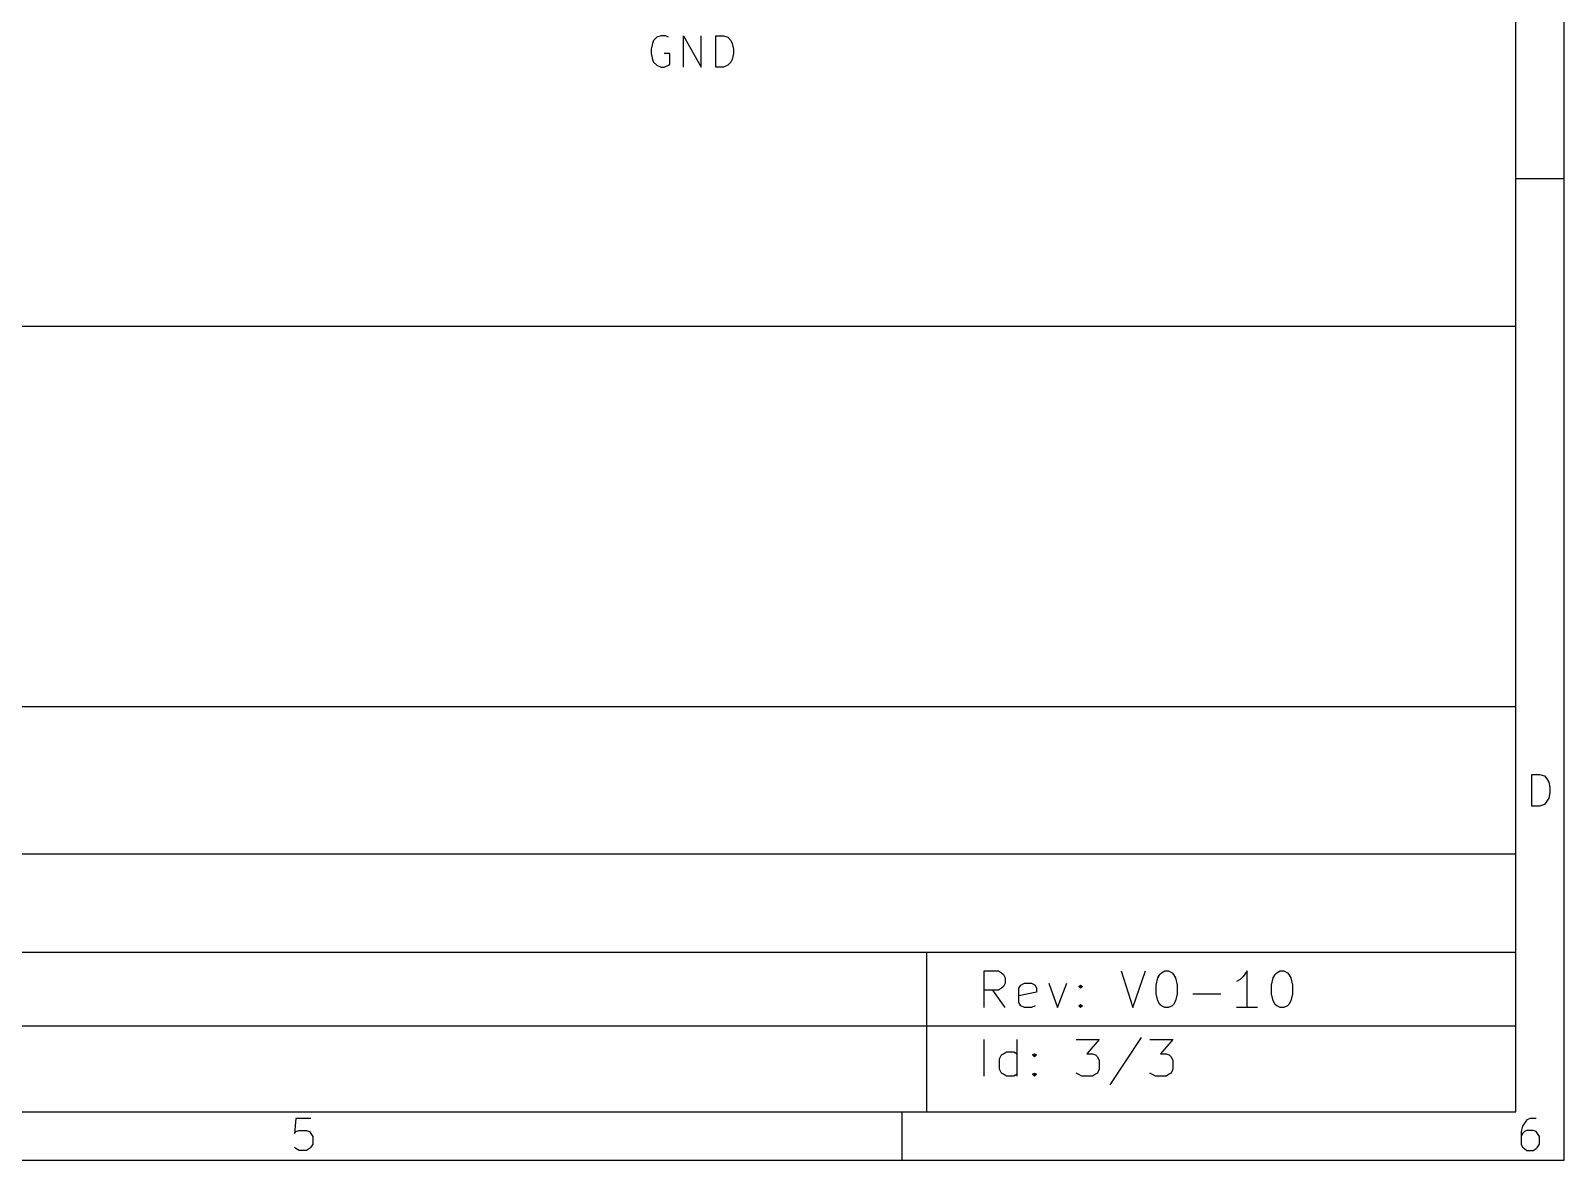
# Model space of a CAD drawing. Extents: x 10 to 287, y -200 to -10.
# Drawn here: x 224.5 to 287, y -200 to -154 of the extents above; entities that cross this region are included whole.
import ezdxf

# ---------------------------------------------------------------- set-up
doc = ezdxf.new("R2010")
doc.units = 0
doc.header["$MEASUREMENT"] = 0

msp = doc.modelspace()

# ---------------------------------------------------------------- linework, layer by layer
at = {"layer": 'Cyan 2'}
for p, q in [((249.885, -154.356), (249.834, -154.483)), ((250.012, -154.229), (249.885, -154.356)), ((250.19, -154.178), (250.012, -154.229)), ((250.368, -154.178), (250.19, -154.178)), ((250.495, -154.229), (250.368, -154.178)), ((251.104, -155.448), (251.104, -154.178)), ((251.104, -154.178), (251.816, -155.448)), ((251.816, -155.448), (251.816, -154.178)), ((252.425, -155.448), (252.425, -154.178)), ((252.425, -154.178), (252.73, -154.178)), ((252.73, -154.178), (252.908, -154.229)), ((252.908, -154.229), (253.035, -154.356)), ((253.035, -154.356), (253.086, -154.483)), ((249.834, -154.483), (249.784, -154.711)), ((249.784, -154.711), (249.784, -154.889)), ((249.784, -154.889), (249.834, -155.143)), ((250.546, -154.889), (250.317, -154.889)), ((250.546, -155.321), (250.546, -154.889)), ((253.086, -154.483), (253.136, -154.711)), ((253.136, -154.889), (253.086, -155.143)), ((253.136, -154.711), (253.136, -154.889)), ((249.834, -155.143), (249.885, -155.245)), ((249.885, -155.245), (250.012, -155.372)), ((250.012, -155.372), (250.19, -155.448)), ((250.19, -155.448), (250.317, -155.448)), ((250.317, -155.448), (250.495, -155.372)), ((250.495, -155.372), (250.546, -155.321)), ((252.73, -155.448), (252.425, -155.448)), ((252.908, -155.372), (252.73, -155.448)), ((253.035, -155.245), (252.908, -155.372)), ((253.086, -155.143), (253.035, -155.245))]:
    msp.add_line(p, q, dxfattribs=at)
at = {"layer": 'Red 2'}
for p, q in [((286.995, -200), (286.995, -10.0076)), ((285.013, -198.018), (285.013, -11.9888)), ((286.995, -159.995), (285.013, -159.995)), ((285.013, -166.014), (177.013, -166.014)), ((285.013, -198.018), (285.013, -166.014)), ((177.013, -181.508), (285.013, -181.508)), ((285.674, -185.572), (285.674, -184.277)), ((285.674, -184.277), (285.979, -184.277)), ((285.979, -184.277), (286.182, -184.328)), ((286.182, -184.328), (286.283, -184.455)), ((286.283, -184.455), (286.36, -184.582)), ((286.36, -184.582), (286.41, -184.81)), ((286.41, -184.81), (286.41, -185.014)), ((285.979, -185.572), (285.674, -185.572)), ((286.182, -185.496), (285.979, -185.572)), ((286.283, -185.369), (286.182, -185.496)), ((286.36, -185.242), (286.283, -185.369)), ((286.41, -185.014), (286.36, -185.242)), ((177.013, -187.503), (285.013, -187.503)), ((177.013, -191.516), (285.013, -191.516)), ((261.01, -191.516), (261.01, -198.018)), ((263.347, -193.777), (263.347, -192.278)), ((263.347, -192.278), (263.931, -192.278)), ((263.931, -192.278), (264.058, -192.354)), ((264.058, -192.354), (264.135, -192.43)), ((264.135, -192.43), (264.211, -192.557)), ((268.935, -192.278), (269.418, -193.777)), ((269.418, -193.777), (269.926, -192.278)), ((270.434, -192.557), (270.51, -192.43)), ((270.51, -192.43), (270.586, -192.354)), ((270.586, -192.354), (270.713, -192.278)), ((270.713, -192.278), (270.866, -192.278)), ((270.866, -192.278), (271.018, -192.354)), ((271.018, -192.354), (271.069, -192.43)), ((271.069, -192.43), (271.145, -192.557)), ((274.066, -192.278), (273.914, -192.507)), ((274.066, -193.777), (274.066, -192.278)), ((275.133, -192.557), (275.209, -192.43)), ((275.209, -192.43), (275.285, -192.354)), ((275.285, -192.354), (275.412, -192.278)), ((275.412, -192.278), (275.565, -192.278)), ((275.565, -192.278), (275.717, -192.354)), ((275.717, -192.354), (275.768, -192.43)), ((275.768, -192.43), (275.844, -192.557)), ((263.931, -193.065), (263.347, -193.065)), ((264.211, -193.777), (263.703, -193.065)), ((264.058, -192.989), (263.931, -193.065)), ((264.135, -192.913), (264.058, -192.989)), ((264.211, -192.786), (264.135, -192.913)), ((264.211, -192.557), (264.211, -192.786)), ((264.77, -192.989), (264.846, -192.862)), ((264.77, -193.573), (264.77, -192.989)), ((264.846, -192.862), (264.998, -192.786)), ((264.998, -192.786), (265.278, -192.786)), ((265.278, -192.786), (265.43, -192.862)), ((265.43, -192.862), (265.481, -192.989)), ((265.481, -192.989), (265.481, -193.142)), ((265.989, -192.786), (266.344, -193.777)), ((266.344, -193.777), (266.725, -192.786)), ((267.208, -192.913), (267.284, -192.862)), ((267.284, -192.989), (267.208, -192.913)), ((267.284, -192.862), (267.36, -192.913)), ((267.284, -192.862), (267.284, -192.989)), ((267.36, -192.913), (267.284, -192.989)), ((270.358, -192.862), (270.434, -192.557)), ((270.358, -193.218), (270.358, -192.862)), ((271.145, -192.557), (271.221, -192.862)), ((271.221, -192.862), (271.221, -193.218)), ((273.787, -192.634), (273.634, -192.71)), ((273.914, -192.507), (273.787, -192.634)), ((275.057, -192.862), (275.133, -192.557)), ((275.057, -193.218), (275.057, -192.862)), ((275.844, -192.557), (275.92, -192.862)), ((275.92, -192.862), (275.92, -193.218)), ((265.481, -193.142), (264.77, -193.294)), ((264.846, -193.7), (264.77, -193.573)), ((264.998, -193.777), (264.846, -193.7)), ((265.43, -193.7), (265.278, -193.777)), ((267.208, -193.7), (267.284, -193.65)), ((267.284, -193.777), (267.208, -193.7)), ((267.284, -193.65), (267.36, -193.7)), ((267.284, -193.65), (267.284, -193.777)), ((267.36, -193.7), (267.284, -193.777)), ((270.434, -193.497), (270.358, -193.218)), ((270.51, -193.65), (270.434, -193.497)), ((270.586, -193.7), (270.51, -193.65)), ((270.713, -193.777), (270.586, -193.7)), ((271.018, -193.7), (270.866, -193.777)), ((271.069, -193.65), (271.018, -193.7)), ((271.145, -193.497), (271.069, -193.65)), ((271.221, -193.218), (271.145, -193.497)), ((271.856, -193.218), (272.999, -193.218)), ((275.133, -193.497), (275.057, -193.218)), ((275.209, -193.65), (275.133, -193.497)), ((275.285, -193.7), (275.209, -193.65)), ((275.412, -193.777), (275.285, -193.7)), ((275.717, -193.7), (275.565, -193.777)), ((275.768, -193.65), (275.717, -193.7)), ((275.844, -193.497), (275.768, -193.65)), ((275.92, -193.218), (275.844, -193.497)), ((265.278, -193.777), (264.998, -193.777)), ((270.866, -193.777), (270.713, -193.777)), ((274.498, -193.777), (273.634, -193.777)), ((275.565, -193.777), (275.412, -193.777)), ((177.013, -194.513), (285.013, -194.513)), ((263.347, -196.571), (263.347, -195.072)), ((264.135, -195.656), (264.262, -195.58)), ((264.262, -195.58), (264.566, -195.58)), ((264.566, -195.58), (264.693, -195.656)), ((264.693, -196.571), (264.693, -195.072)), ((267.106, -195.072), (268.046, -195.072)), ((268.046, -195.072), (267.538, -195.656)), ((269.748, -194.996), (268.478, -196.926)), ((270.104, -195.072), (271.043, -195.072)), ((271.043, -195.072), (270.535, -195.656)), ((263.982, -195.859), (264.058, -195.707)), ((263.982, -196.291), (263.982, -195.859)), ((264.058, -195.707), (264.135, -195.656)), ((265.328, -195.707), (265.405, -195.656)), ((265.405, -195.783), (265.328, -195.707)), ((265.405, -195.656), (265.481, -195.707)), ((265.405, -195.656), (265.405, -195.783)), ((265.481, -195.707), (265.405, -195.783)), ((267.538, -195.656), (267.767, -195.656)), ((267.767, -195.656), (267.894, -195.707)), ((267.894, -195.707), (267.97, -195.783)), ((267.97, -195.783), (268.046, -195.936)), ((268.046, -195.936), (268.046, -196.291)), ((270.535, -195.656), (270.764, -195.656)), ((270.764, -195.656), (270.891, -195.707)), ((270.891, -195.707), (270.967, -195.783)), ((270.967, -195.783), (271.043, -195.936)), ((271.043, -195.936), (271.043, -196.291)), ((264.058, -196.444), (263.982, -196.291)), ((264.135, -196.494), (264.058, -196.444)), ((264.262, -196.571), (264.135, -196.494)), ((264.566, -196.571), (264.262, -196.571)), ((264.693, -196.494), (264.566, -196.571)), ((265.328, -196.494), (265.405, -196.444)), ((265.405, -196.571), (265.328, -196.494)), ((265.405, -196.444), (265.481, -196.494)), ((265.405, -196.444), (265.405, -196.571)), ((265.481, -196.494), (265.405, -196.571)), ((267.183, -196.494), (267.106, -196.444)), ((267.335, -196.571), (267.183, -196.494)), ((267.767, -196.571), (267.335, -196.571)), ((267.894, -196.494), (267.767, -196.571)), ((267.97, -196.444), (267.894, -196.494)), ((268.046, -196.291), (267.97, -196.444)), ((270.18, -196.494), (270.104, -196.444)), ((270.332, -196.571), (270.18, -196.494)), ((270.764, -196.571), (270.332, -196.571)), ((270.891, -196.494), (270.764, -196.571)), ((270.967, -196.444), (270.891, -196.494)), ((271.043, -196.291), (270.967, -196.444)), ((11.9888, -198.018), (285.013, -198.018)), ((177.013, -198.018), (285.013, -198.018)), ((259.994, -198.018), (259.994, -200)), ((235.306, -198.298), (235.255, -198.907)), ((235.915, -198.298), (235.306, -198.298)), ((285.293, -198.603), (285.242, -198.831)), ((285.42, -198.399), (285.293, -198.603)), ((285.471, -198.349), (285.42, -198.399)), ((285.598, -198.298), (285.471, -198.349)), ((285.852, -198.298), (285.598, -198.298)), ((235.255, -198.907), (235.306, -198.831)), ((235.306, -198.831), (235.433, -198.78)), ((235.433, -198.78), (235.737, -198.78)), ((235.737, -198.78), (235.864, -198.831)), ((235.864, -198.831), (235.915, -198.907)), ((235.915, -198.907), (235.991, -199.034)), ((235.991, -199.339), (235.915, -199.466)), ((235.991, -199.034), (235.991, -199.339)), ((285.242, -198.831), (285.242, -199.339)), ((285.293, -198.907), (285.242, -199.034)), ((285.242, -199.339), (285.293, -199.466)), ((285.369, -198.831), (285.293, -198.907)), ((285.471, -198.78), (285.369, -198.831)), ((285.725, -198.78), (285.471, -198.78)), ((285.852, -198.831), (285.725, -198.78)), ((285.902, -198.907), (285.852, -198.831)), ((285.979, -199.034), (285.902, -198.907)), ((285.902, -199.466), (285.979, -199.339)), ((285.979, -199.339), (285.979, -199.034)), ((235.306, -199.517), (235.255, -199.466)), ((235.433, -199.593), (235.306, -199.517)), ((235.737, -199.593), (235.433, -199.593)), ((235.864, -199.517), (235.737, -199.593)), ((235.915, -199.466), (235.864, -199.517)), ((285.293, -199.466), (285.369, -199.517)), ((285.369, -199.517), (285.471, -199.593)), ((285.471, -199.593), (285.725, -199.593)), ((285.725, -199.593), (285.852, -199.517)), ((285.852, -199.517), (285.902, -199.466)), ((10.0076, -200), (286.995, -200))]:
    msp.add_line(p, q, dxfattribs=at)

doc.saveas('drawing.dxf')
